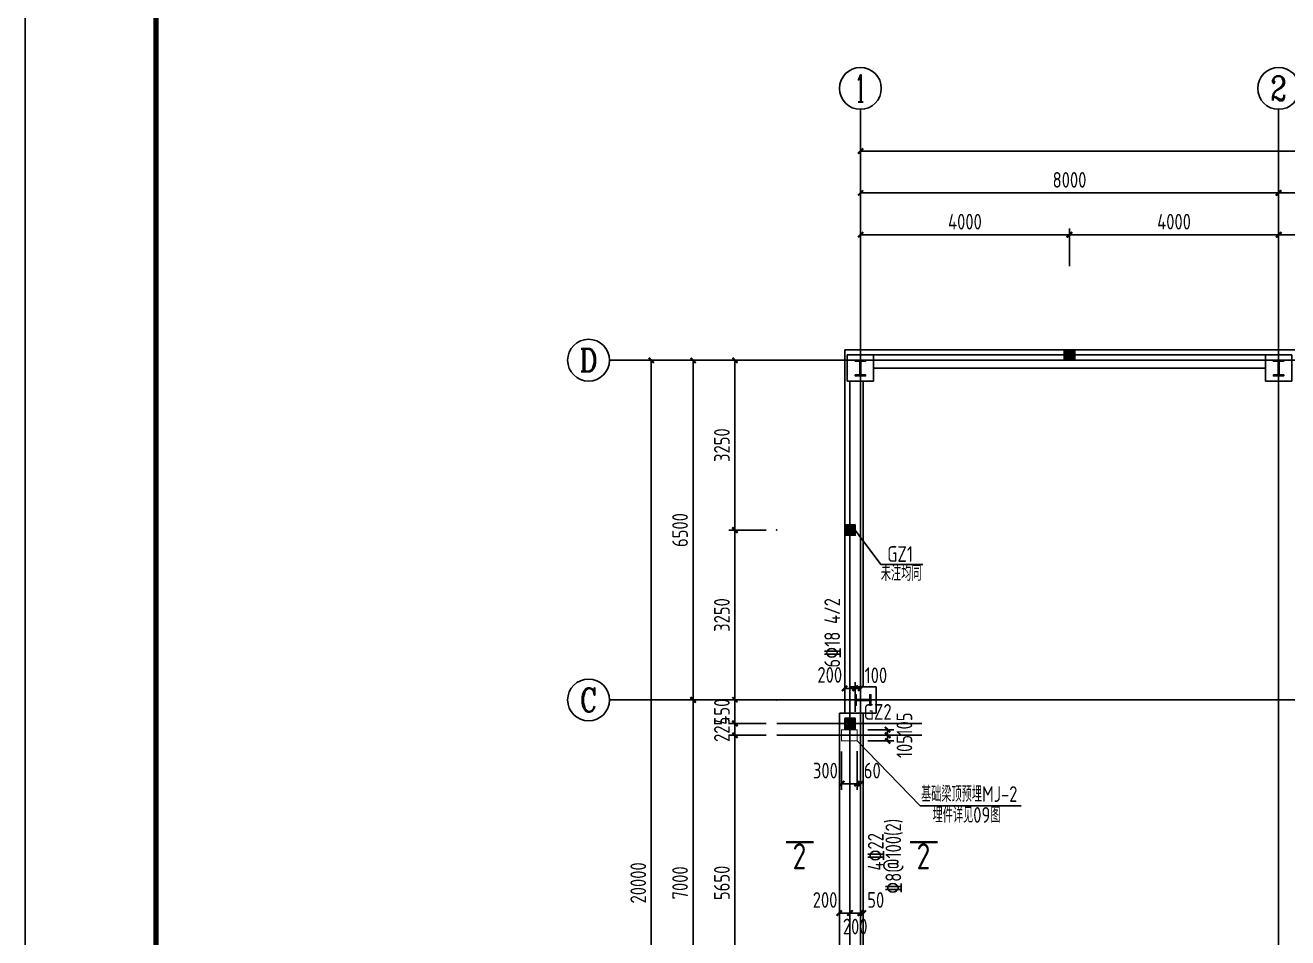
# Model space of a CAD drawing. Header units: millimetres. Extents: x 866561 to 876967, y 40200 to 44891.
# Drawn here: x 869400.5 to 869642, y 40552.1 to 40726.7 of the extents above; entities that cross this region are included whole.
import ezdxf
from ezdxf.enums import TextEntityAlignment as Align

# ---------------------------------------------------------------- set-up
doc = ezdxf.new("R2010")
doc.units = ezdxf.units.MM
doc.header["$LTSCALE"] = 1000
doc.header["$MEASUREMENT"] = 0
doc.linetypes.add('DOTE', pattern=[2.42, 2, -0.2, 0.02, -0.2])
doc.layers.add('1', color=4, linetype='Continuous', lineweight=70)
for name, color, linetype in [('AXIS', 3, 'Continuous'), ('AXIS_TEXT', 7, 'Continuous'), ('DIM', 7, 'Continuous'), ('DOTE', 1, 'DOTE'), ('M_Prof', 2, 'Continuous'), ('PUB_DIM', 3, 'Continuous'), ('WINDOW', 4, 'Continuous'), ('尺寸标注', 7, 'Continuous'), ('层14', 2, 'Continuous'), ('标注', 7, 'Continuous'), ('梁', 4, 'Continuous'), ('梁集中标注', 2, 'Continuous'), ('索引符号标注', 253, 'Continuous')]:
    doc.layers.add(name, color=color, linetype=linetype)
doc.styles.add('_TCH_AXIS', font='COMPLEX', dxfattribs={"bigfont": 'GBCBIG'})
doc.styles.add('COMPLEX', font='COMPLEX')
doc.styles.add('GBHZ', font='gbenor.shx', dxfattribs={"width": 0.9, "bigfont": 'gbcbig.shx'})
doc.dimstyles.new('Y100', dxfattribs={"dimscale": 0, "dimtxt": 3, "dimasz": 0.01, "dimexe": 1.2, "dimexo": 2, "dimgap": 1, "dimtad": 1, "dimdec": 0, "dimlfac": 100, "dimzin": 0, "dimdsep": 46, "dimtxsty": 'GBHZ', "dimblk": 'DX', "dimcen": 0.09, "dimdle": 1, "dimclrd": 7, "dimclre": 7, "dimclrt": 7, "dimadec": 0, "dimazin": 0, "dimtfac": 1, "dimtdec": 0, "dimtix": 1, "dimtmove": 2, "dimatfit": 3, "dimldrblk": 'DX', "dimfxl": 0, "dimtolj": 1, "dimtzin": 0, "dimarcsym": 0})

# ---------------------------------------------------------------- blocks, each defined once
blk = doc.blocks.new('_AXISO')
blk.add_circle((0, 0), 0.5)
at = {"layer": 'AXIS_TEXT', "style": 'COMPLEX', "width": 1.041667}
blk.add_attdef('A', text='', height=0.56, dxfattribs=at).set_placement((-0.25, -0.28), (0.25, -0.28), align=Align.FIT)
blk = doc.blocks.new('DX')
at = {"color": 0, "linetype": 'ByBlock', "const_width": 40}
blk.add_lwpolyline([(-54, -51), (46, 49)], dxfattribs=at)
blk = doc.blocks.new('*D238')
at = {"layer": 'Defpoints', "color": 0, "transparency": 16777216}
for p in [(869528.29, 40597.64), (869544.29, 40597.64), (869544.29, 40527.64)]:
    blk.add_point(p, dxfattribs=at)
at = {"layer": 'dim', "color": 7, "lineweight": -2, "transparency": 16777216}
for p, q in [((869542.29, 40597.64), (869527.09, 40597.64)), ((869528.29, 40527.65), (869528.29, 40597.63)), ((869542.29, 40527.64), (869527.09, 40527.64))]:
    blk.add_line(p, q, dxfattribs=at)
at = {"layer": 'dim', "color": 7, "lineweight": -2, "transparency": 16777216, "xscale": 0.01, "yscale": 0.01, "zscale": 0.01}
for p, rotation in [((869528.29, 40597.64), 90), ((869528.29, 40527.64), 270)]:
    blk.add_blockref('DX', p, dxfattribs=dict(at, rotation=rotation))
at = {"layer": 'dim', "color": 7, "transparency": 16777216, "insert": (869525.79, 40562.64), "char_height": 3, "attachment_point": 5, "rotation": 90, "style": 'GBHZ'}
blk.add_mtext('\\A1;7000', dxfattribs=at)
blk = doc.blocks.new('*D239')
at = {"layer": 'Defpoints', "color": 0, "transparency": 16777216}
for p in [(869528.29, 40662.64), (869544.29, 40662.64), (869544.29, 40597.64)]:
    blk.add_point(p, dxfattribs=at)
at = {"layer": 'dim', "color": 7, "lineweight": -2, "transparency": 16777216}
for p, q in [((869542.29, 40662.64), (869527.09, 40662.64)), ((869528.29, 40597.65), (869528.29, 40662.63)), ((869542.29, 40597.64), (869527.09, 40597.64))]:
    blk.add_line(p, q, dxfattribs=at)
at = {"layer": 'dim', "color": 7, "lineweight": -2, "transparency": 16777216, "xscale": 0.01, "yscale": 0.01, "zscale": 0.01}
for p, rotation in [((869528.29, 40662.64), 90), ((869528.29, 40597.64), 270)]:
    blk.add_blockref('DX', p, dxfattribs=dict(at, rotation=rotation))
at = {"layer": 'dim', "color": 7, "transparency": 16777216, "insert": (869525.79, 40630.14), "char_height": 3, "attachment_point": 5, "rotation": 90, "style": 'GBHZ'}
blk.add_mtext('\\A1;6500', dxfattribs=at)
blk = doc.blocks.new('*D226')
at = {"layer": 'Defpoints', "color": 0, "transparency": 16777216}
for p in [(869544.29, 40662.64), (869520.29, 40462.64), (869544.29, 40462.64)]:
    blk.add_point(p, dxfattribs=at)
at = {"layer": 'dim', "color": 7, "lineweight": -2, "transparency": 16777216}
for p, q in [((869542.29, 40662.64), (869519.09, 40662.64)), ((869520.29, 40662.63), (869520.29, 40462.65)), ((869542.29, 40462.64), (869519.09, 40462.64))]:
    blk.add_line(p, q, dxfattribs=at)
at = {"layer": 'dim', "color": 7, "lineweight": -2, "transparency": 16777216, "xscale": 0.01, "yscale": 0.01, "zscale": 0.01}
for p, rotation in [((869520.29, 40662.64), 90), ((869520.29, 40462.64), 270)]:
    blk.add_blockref('DX', p, dxfattribs=dict(at, rotation=rotation))
at = {"layer": 'dim', "color": 7, "transparency": 16777216, "insert": (869517.79, 40562.64), "char_height": 3, "attachment_point": 5, "rotation": 90, "style": 'GBHZ'}
blk.add_mtext('\\A1;20000', dxfattribs=at)
blk = doc.blocks.new('*D219')
at = {"layer": 'Defpoints', "color": 0, "transparency": 16777216}
for p in [(869640.29, 40694.64), (869560.29, 40678.64), (869640.29, 40678.64)]:
    blk.add_point(p, dxfattribs=at)
at = {"layer": 'dim', "color": 7, "lineweight": -2, "transparency": 16777216}
for p, q in [((869560.29, 40680.64), (869560.29, 40695.84)), ((869640.29, 40680.64), (869640.29, 40695.84)), ((869560.3, 40694.64), (869640.28, 40694.64))]:
    blk.add_line(p, q, dxfattribs=at)
at = {"layer": 'dim', "color": 7, "lineweight": -2, "transparency": 16777216, "xscale": 0.01, "yscale": 0.01, "zscale": 0.01, "rotation": 180}
blk.add_blockref('DX', (869560.29, 40694.64), dxfattribs=at)
at = {"layer": 'dim', "color": 7, "lineweight": -2, "transparency": 16777216, "xscale": 0.01, "yscale": 0.01, "zscale": 0.01}
blk.add_blockref('DX', (869640.29, 40694.64), dxfattribs=at)
at = {"layer": 'dim', "color": 7, "transparency": 16777216, "insert": (869600.29, 40697.14), "char_height": 3, "attachment_point": 5, "style": 'GBHZ'}
blk.add_mtext('\\A1;8000', dxfattribs=at)
blk = doc.blocks.new('*D220')
at = {"layer": 'Defpoints', "color": 0, "transparency": 16777216}
for p in [(869720.29, 40694.64), (869640.29, 40678.64), (869720.29, 40678.64)]:
    blk.add_point(p, dxfattribs=at)
at = {"layer": 'dim', "color": 7, "lineweight": -2, "transparency": 16777216}
for p, q in [((869640.29, 40680.64), (869640.29, 40695.84)), ((869720.29, 40680.64), (869720.29, 40695.84)), ((869640.3, 40694.64), (869720.28, 40694.64))]:
    blk.add_line(p, q, dxfattribs=at)
at = {"layer": 'dim', "color": 7, "lineweight": -2, "transparency": 16777216, "xscale": 0.01, "yscale": 0.01, "zscale": 0.01, "rotation": 180}
blk.add_blockref('DX', (869640.29, 40694.64), dxfattribs=at)
at = {"layer": 'dim', "color": 7, "lineweight": -2, "transparency": 16777216, "xscale": 0.01, "yscale": 0.01, "zscale": 0.01}
blk.add_blockref('DX', (869720.29, 40694.64), dxfattribs=at)
at = {"layer": 'dim', "color": 7, "transparency": 16777216, "insert": (869680.29, 40697.14), "char_height": 3, "attachment_point": 5, "style": 'GBHZ'}
blk.add_mtext('\\A1;8000', dxfattribs=at)
blk = doc.blocks.new('*D225')
at = {"layer": 'Defpoints', "color": 0, "transparency": 16777216}
for p in [(869560.29, 40702.64), (869560.29, 40678.64), (870040.29, 40678.64)]:
    blk.add_point(p, dxfattribs=at)
at = {"layer": 'dim', "color": 7, "lineweight": -2, "transparency": 16777216}
for p, q in [((869560.29, 40680.64), (869560.29, 40703.84)), ((870040.28, 40702.64), (869560.3, 40702.64)), ((870040.29, 40680.64), (870040.29, 40703.84))]:
    blk.add_line(p, q, dxfattribs=at)
at = {"layer": 'dim', "color": 7, "lineweight": -2, "transparency": 16777216, "xscale": 0.01, "yscale": 0.01, "zscale": 0.01, "rotation": 180}
blk.add_blockref('DX', (869560.29, 40702.64), dxfattribs=at)
at = {"layer": 'dim', "color": 7, "lineweight": -2, "transparency": 16777216, "xscale": 0.01, "yscale": 0.01, "zscale": 0.01}
blk.add_blockref('DX', (870040.29, 40702.64), dxfattribs=at)
at = {"layer": 'dim', "color": 7, "transparency": 16777216, "insert": (869800.29, 40705.14), "char_height": 3, "attachment_point": 5, "style": 'GBHZ'}
blk.add_mtext('\\A1;48000', dxfattribs=at)
blk = doc.blocks.new('*D1082')
at = {"layer": 'Defpoints', "color": 0}
for p in [(869544.29, 40662.64), (869536.29, 40630.14), (869544.29, 40630.14)]:
    blk.add_point(p, dxfattribs=at)
at = {"layer": 'dim', "color": 7, "lineweight": -2}
for p, q in [((869542.29, 40662.64), (869535.09, 40662.64)), ((869536.29, 40662.63), (869536.29, 40630.15)), ((869542.29, 40630.14), (869535.09, 40630.14))]:
    blk.add_line(p, q, dxfattribs=at)
at = {"layer": 'dim', "color": 7, "lineweight": -2, "xscale": 0.01, "yscale": 0.01, "zscale": 0.01}
for p, rotation in [((869536.29, 40662.64), 90), ((869536.29, 40630.14), 270)]:
    blk.add_blockref('DX', p, dxfattribs=dict(at, rotation=rotation))
at = {"layer": 'dim', "color": 7, "insert": (869533.79, 40646.39), "char_height": 3, "attachment_point": 5, "rotation": 90, "style": 'GBHZ'}
blk.add_mtext('\\A1;3250', dxfattribs=at)
blk = doc.blocks.new('*D1083')
at = {"layer": 'dim', "color": 7, "lineweight": -2}
for p, q in [((869542.29, 40630.14), (869535.09, 40630.14)), ((869536.29, 40630.13), (869536.29, 40597.65)), ((869542.29, 40597.64), (869535.09, 40597.64))]:
    blk.add_line(p, q, dxfattribs=at)
at = {"layer": 'dim', "color": 0}
for p in [(869544.29, 40630.14), (869536.29, 40597.64), (869544.29, 40597.64)]:
    blk.add_point(p, dxfattribs=at)
at = {"layer": 'dim', "color": 7, "lineweight": -2, "xscale": 0.01, "yscale": 0.01, "zscale": 0.01}
for p, rotation in [((869536.29, 40630.14), 90), ((869536.29, 40597.64), 270)]:
    blk.add_blockref('DX', p, dxfattribs=dict(at, rotation=rotation))
at = {"layer": 'dim', "color": 7, "insert": (869533.79, 40613.89), "char_height": 3, "attachment_point": 5, "rotation": 90, "style": 'GBHZ'}
blk.add_mtext('\\A1;3250', dxfattribs=at)
blk = doc.blocks.new('*D1099')
at = {"layer": 'Defpoints', "color": 0}
for p in [(869600.29, 40686.64), (869560.29, 40678.64), (869600.29, 40678.64)]:
    blk.add_point(p, dxfattribs=at)
at = {"layer": 'dim', "color": 7, "lineweight": -2}
for p, q in [((869560.29, 40680.64), (869560.29, 40687.84)), ((869600.29, 40680.64), (869600.29, 40687.84)), ((869560.3, 40686.64), (869600.28, 40686.64))]:
    blk.add_line(p, q, dxfattribs=at)
at = {"layer": 'dim', "color": 7, "lineweight": -2, "xscale": 0.01, "yscale": 0.01, "zscale": 0.01, "rotation": 180}
blk.add_blockref('DX', (869560.29, 40686.64), dxfattribs=at)
at = {"layer": 'dim', "color": 7, "lineweight": -2, "xscale": 0.01, "yscale": 0.01, "zscale": 0.01}
blk.add_blockref('DX', (869600.29, 40686.64), dxfattribs=at)
at = {"layer": 'dim', "color": 7, "insert": (869580.29, 40689.14), "char_height": 3, "attachment_point": 5, "style": 'GBHZ'}
blk.add_mtext('\\A1;4000', dxfattribs=at)
blk = doc.blocks.new('*D1100')
at = {"layer": 'Defpoints', "color": 0}
for p in [(869640.29, 40686.64), (869600.29, 40678.64), (869640.29, 40678.64)]:
    blk.add_point(p, dxfattribs=at)
at = {"layer": 'dim', "color": 7, "lineweight": -2}
for p, q in [((869600.29, 40680.64), (869600.29, 40687.84)), ((869640.29, 40680.64), (869640.29, 40687.84)), ((869600.3, 40686.64), (869640.28, 40686.64))]:
    blk.add_line(p, q, dxfattribs=at)
at = {"layer": 'dim', "color": 7, "lineweight": -2, "xscale": 0.01, "yscale": 0.01, "zscale": 0.01, "rotation": 180}
blk.add_blockref('DX', (869600.29, 40686.64), dxfattribs=at)
at = {"layer": 'dim', "color": 7, "lineweight": -2, "xscale": 0.01, "yscale": 0.01, "zscale": 0.01}
blk.add_blockref('DX', (869640.29, 40686.64), dxfattribs=at)
at = {"layer": 'dim', "color": 7, "insert": (869620.29, 40689.14), "char_height": 3, "attachment_point": 5, "style": 'GBHZ'}
blk.add_mtext('\\A1;4000', dxfattribs=at)
blk = doc.blocks.new('*D1101')
at = {"layer": 'Defpoints', "color": 0}
for p in [(869680.29, 40686.64), (869640.29, 40678.64), (869680.29, 40678.64)]:
    blk.add_point(p, dxfattribs=at)
at = {"layer": 'dim', "color": 7, "lineweight": -2}
for p, q in [((869640.29, 40680.64), (869640.29, 40687.84)), ((869680.29, 40680.64), (869680.29, 40687.84)), ((869640.3, 40686.64), (869680.28, 40686.64))]:
    blk.add_line(p, q, dxfattribs=at)
at = {"layer": 'dim', "color": 7, "lineweight": -2, "xscale": 0.01, "yscale": 0.01, "zscale": 0.01, "rotation": 180}
blk.add_blockref('DX', (869640.29, 40686.64), dxfattribs=at)
at = {"layer": 'dim', "color": 7, "lineweight": -2, "xscale": 0.01, "yscale": 0.01, "zscale": 0.01}
blk.add_blockref('DX', (869680.29, 40686.64), dxfattribs=at)
at = {"layer": 'dim', "color": 7, "insert": (869660.29, 40689.14), "char_height": 3, "attachment_point": 5, "style": 'GBHZ'}
blk.add_mtext('\\A1;4000', dxfattribs=at)
blk = doc.blocks.new('*D1157')
at = {"layer": 'Defpoints', "color": 0}
for p in [(869559.69, 40591.94), (869559.69, 40590.89), (869565.5, 40590.89)]:
    blk.add_point(p, dxfattribs=at)
at = {"layer": '标注', "color": 7, "lineweight": -2}
for p, q in [((869561.69, 40591.94), (869566.7, 40591.94)), ((869561.69, 40590.89), (869566.7, 40590.89)), ((869565.5, 40591.95), (869565.5, 40591.96)), ((869565.5, 40591.94), (869565.5, 40590.89)), ((869565.5, 40590.88), (869565.5, 40590.87))]:
    blk.add_line(p, q, dxfattribs=at)
at = {"layer": '标注', "color": 7, "lineweight": -2, "xscale": 0.01, "yscale": 0.01, "zscale": 0.01}
for p, rotation in [((869565.5, 40591.94), 270), ((869565.5, 40590.89), 90)]:
    blk.add_blockref('DX', p, dxfattribs=dict(at, rotation=rotation))
at = {"layer": '标注', "color": 7, "insert": (869568.71, 40593.04), "char_height": 3, "attachment_point": 5, "rotation": 90, "style": 'GBHZ'}
blk.add_mtext('\\A1;105', dxfattribs=at)
blk = doc.blocks.new('*D1158')
at = {"layer": 'Defpoints', "color": 0}
for p in [(869559.69, 40590.89), (869565.5, 40590.89), (869559.69, 40589.84)]:
    blk.add_point(p, dxfattribs=at)
at = {"layer": '标注', "color": 7, "lineweight": -2}
for p, q in [((869561.69, 40590.89), (869566.7, 40590.89)), ((869565.5, 40590.9), (869565.5, 40590.91)), ((869565.5, 40589.84), (869565.5, 40590.89)), ((869561.69, 40589.84), (869566.7, 40589.84)), ((869565.5, 40589.83), (869565.5, 40589.82))]:
    blk.add_line(p, q, dxfattribs=at)
at = {"layer": '标注', "color": 7, "lineweight": -2, "xscale": 0.01, "yscale": 0.01, "zscale": 0.01}
for p, rotation in [((869565.5, 40590.89), 270), ((869565.5, 40589.84), 90)]:
    blk.add_blockref('DX', p, dxfattribs=dict(at, rotation=rotation))
at = {"layer": '标注', "color": 7, "insert": (869568.71, 40588.73), "char_height": 3, "attachment_point": 5, "rotation": 90, "style": 'GBHZ'}
blk.add_mtext('\\A1;105', dxfattribs=at)
blk = doc.blocks.new('*D1159')
at = {"layer": 'Defpoints', "color": 0}
for p in [(869556.69, 40589.8), (869559.69, 40589.84), (869559.69, 40581.62)]:
    blk.add_point(p, dxfattribs=at)
at = {"layer": '标注', "color": 7, "lineweight": -2}
for p, q in [((869556.69, 40587.8), (869556.69, 40580.42)), ((869559.69, 40587.84), (869559.69, 40580.42)), ((869556.7, 40581.62), (869559.68, 40581.62))]:
    blk.add_line(p, q, dxfattribs=at)
at = {"layer": '标注', "color": 7, "lineweight": -2, "xscale": 0.01, "yscale": 0.01, "zscale": 0.01, "rotation": 180}
blk.add_blockref('DX', (869556.69, 40581.62), dxfattribs=at)
at = {"layer": '标注', "color": 7, "lineweight": -2, "xscale": 0.01, "yscale": 0.01, "zscale": 0.01}
blk.add_blockref('DX', (869559.69, 40581.62), dxfattribs=at)
at = {"layer": '标注', "color": 7, "insert": (869553.59, 40584.12), "char_height": 3, "attachment_point": 5, "style": 'GBHZ'}
blk.add_mtext('\\A1;300', dxfattribs=at)
blk = doc.blocks.new('*D1160')
at = {"layer": 'Defpoints', "color": 0}
for p in [(869559.69, 40589.84), (869560.29, 40589.84), (869560.29, 40581.62)]:
    blk.add_point(p, dxfattribs=at)
at = {"layer": '标注', "color": 7, "lineweight": -2}
for p, q in [((869559.69, 40587.84), (869559.69, 40580.42)), ((869560.29, 40587.84), (869560.29, 40580.42)), ((869559.68, 40581.62), (869559.67, 40581.62)), ((869559.69, 40581.62), (869560.29, 40581.62)), ((869560.3, 40581.62), (869560.31, 40581.62))]:
    blk.add_line(p, q, dxfattribs=at)
at = {"layer": '标注', "color": 7, "lineweight": -2, "xscale": 0.01, "yscale": 0.01, "zscale": 0.01}
blk.add_blockref('DX', (869559.69, 40581.62), dxfattribs=at)
at = {"layer": '标注', "color": 7, "lineweight": -2, "xscale": 0.01, "yscale": 0.01, "zscale": 0.01, "rotation": 180}
blk.add_blockref('DX', (869560.29, 40581.62), dxfattribs=at)
at = {"layer": '标注', "color": 7, "insert": (869562.56, 40584.12), "char_height": 3, "attachment_point": 5, "style": 'GBHZ'}
blk.add_mtext('\\A1;60', dxfattribs=at)
blk = doc.blocks.new('*D1161')
at = {"layer": 'Defpoints', "color": 0}
for p in [(869559.29, 40599.86), (869557.29, 40593.39), (869559.29, 40593.39)]:
    blk.add_point(p, dxfattribs=at)
at = {"layer": '标注', "color": 7, "lineweight": -2}
for p, q in [((869557.29, 40595.39), (869557.29, 40601.06)), ((869559.29, 40595.39), (869559.29, 40601.06)), ((869557.28, 40599.86), (869557.27, 40599.86)), ((869557.29, 40599.86), (869559.29, 40599.86)), ((869559.3, 40599.86), (869559.31, 40599.86))]:
    blk.add_line(p, q, dxfattribs=at)
at = {"layer": '标注', "color": 7, "lineweight": -2, "xscale": 0.01, "yscale": 0.01, "zscale": 0.01}
blk.add_blockref('DX', (869557.29, 40599.86), dxfattribs=at)
at = {"layer": '标注', "color": 7, "lineweight": -2, "xscale": 0.01, "yscale": 0.01, "zscale": 0.01, "rotation": 180}
blk.add_blockref('DX', (869559.29, 40599.86), dxfattribs=at)
at = {"layer": '标注', "color": 7, "insert": (869554.43, 40602.43), "char_height": 3, "attachment_point": 5, "style": 'GBHZ'}
blk.add_mtext('\\A1;200', dxfattribs=at)
blk = doc.blocks.new('*D1154')
at = {"layer": 'Defpoints', "color": 0}
for p in [(869544.29, 40597.64), (869536.29, 40593.14), (869544.29, 40593.14)]:
    blk.add_point(p, dxfattribs=at)
at = {"layer": 'dim', "color": 7, "lineweight": -2}
for p, q in [((869542.29, 40597.64), (869535.09, 40597.64)), ((869536.29, 40597.65), (869536.29, 40597.66)), ((869536.29, 40597.64), (869536.29, 40593.14)), ((869542.29, 40593.14), (869535.09, 40593.14)), ((869536.29, 40593.13), (869536.29, 40593.12))]:
    blk.add_line(p, q, dxfattribs=at)
at = {"layer": 'dim', "color": 7, "lineweight": -2, "xscale": 0.01, "yscale": 0.01, "zscale": 0.01}
for p, rotation in [((869536.29, 40597.64), 270), ((869536.29, 40593.14), 90)]:
    blk.add_blockref('DX', p, dxfattribs=dict(at, rotation=rotation))
at = {"layer": 'dim', "color": 7, "insert": (869533.79, 40595.39), "char_height": 3, "attachment_point": 5, "rotation": 90, "style": 'GBHZ'}
blk.add_mtext('\\A1;450', dxfattribs=at)
blk = doc.blocks.new('*D1155')
at = {"layer": 'Defpoints', "color": 0}
for p in [(869536.29, 40590.89), (869544.29, 40593.14), (869544.29, 40590.89)]:
    blk.add_point(p, dxfattribs=at)
at = {"layer": 'dim', "color": 7, "lineweight": -2}
for p, q in [((869542.29, 40593.14), (869535.09, 40593.14)), ((869542.29, 40590.89), (869535.09, 40590.89)), ((869536.29, 40593.15), (869536.29, 40593.16)), ((869536.29, 40593.14), (869536.29, 40590.89)), ((869536.29, 40590.88), (869536.29, 40590.87))]:
    blk.add_line(p, q, dxfattribs=at)
at = {"layer": 'dim', "color": 7, "lineweight": -2, "xscale": 0.01, "yscale": 0.01, "zscale": 0.01}
for p, rotation in [((869536.29, 40593.14), 270), ((869536.29, 40590.89), 90)]:
    blk.add_blockref('DX', p, dxfattribs=dict(at, rotation=rotation))
at = {"layer": 'dim', "color": 7, "insert": (869533.79, 40592.01), "char_height": 3, "attachment_point": 5, "rotation": 90, "style": 'GBHZ'}
blk.add_mtext('\\A1;225', dxfattribs=at)
blk = doc.blocks.new('*D1156')
at = {"layer": 'Defpoints', "color": 0}
for p in [(869544.29, 40590.89), (869536.29, 40534.39), (869544.29, 40534.39)]:
    blk.add_point(p, dxfattribs=at)
at = {"layer": 'dim', "color": 7, "lineweight": -2}
for p, q in [((869542.29, 40590.89), (869535.09, 40590.89)), ((869536.29, 40590.88), (869536.29, 40534.4)), ((869542.29, 40534.39), (869535.09, 40534.39))]:
    blk.add_line(p, q, dxfattribs=at)
at = {"layer": 'dim', "color": 7, "lineweight": -2, "xscale": 0.01, "yscale": 0.01, "zscale": 0.01}
for p, rotation in [((869536.29, 40590.89), 90), ((869536.29, 40534.39), 270)]:
    blk.add_blockref('DX', p, dxfattribs=dict(at, rotation=rotation))
at = {"layer": 'dim', "color": 7, "insert": (869533.79, 40562.64), "char_height": 3, "attachment_point": 5, "rotation": 90, "style": 'GBHZ'}
blk.add_mtext('\\A1;5650', dxfattribs=at)
blk = doc.blocks.new('*D1162')
at = {"layer": 'Defpoints', "color": 0}
for p in [(869560.29, 40599.86), (869559.29, 40594.41), (869560.29, 40594.41)]:
    blk.add_point(p, dxfattribs=at)
at = {"layer": 'dim', "color": 7, "lineweight": -2}
for p, q in [((869559.29, 40596.41), (869559.29, 40601.06)), ((869560.29, 40596.41), (869560.29, 40601.06)), ((869559.28, 40599.86), (869559.27, 40599.86)), ((869559.29, 40599.86), (869560.29, 40599.86)), ((869560.3, 40599.86), (869560.31, 40599.86))]:
    blk.add_line(p, q, dxfattribs=at)
at = {"layer": 'dim', "color": 7, "lineweight": -2, "xscale": 0.01, "yscale": 0.01, "zscale": 0.01}
blk.add_blockref('DX', (869559.29, 40599.86), dxfattribs=at)
at = {"layer": 'dim', "color": 7, "lineweight": -2, "xscale": 0.01, "yscale": 0.01, "zscale": 0.01, "rotation": 180}
blk.add_blockref('DX', (869560.29, 40599.86), dxfattribs=at)
at = {"layer": 'dim', "color": 7, "insert": (869563.26, 40602.36), "char_height": 3, "attachment_point": 5, "style": 'GBHZ'}
blk.add_mtext('\\A1;100', dxfattribs=at)
blk = doc.blocks.new('*D1169')
at = {"layer": 'Defpoints', "color": 0}
for p in [(869556.29, 40565.26), (869558.29, 40565.26), (869558.29, 40556.87)]:
    blk.add_point(p, dxfattribs=at)
at = {"layer": 'dim', "color": 7, "lineweight": -2}
for p, q in [((869556.29, 40563.26), (869556.29, 40555.67)), ((869558.29, 40563.26), (869558.29, 40555.67)), ((869556.28, 40556.87), (869556.27, 40556.87)), ((869556.29, 40556.87), (869558.29, 40556.87)), ((869558.3, 40556.87), (869558.31, 40556.87))]:
    blk.add_line(p, q, dxfattribs=at)
at = {"layer": 'dim', "color": 7, "lineweight": -2, "xscale": 0.01, "yscale": 0.01, "zscale": 0.01}
blk.add_blockref('DX', (869556.29, 40556.87), dxfattribs=at)
at = {"layer": 'dim', "color": 7, "lineweight": -2, "xscale": 0.01, "yscale": 0.01, "zscale": 0.01, "rotation": 180}
blk.add_blockref('DX', (869558.29, 40556.87), dxfattribs=at)
at = {"layer": 'dim', "color": 7, "insert": (869553.53, 40559.37), "char_height": 3, "attachment_point": 5, "style": 'GBHZ'}
blk.add_mtext('\\A1;200', dxfattribs=at)
blk = doc.blocks.new('*D1170')
at = {"layer": 'Defpoints', "color": 0}
for p in [(869558.29, 40565.26), (869560.29, 40565.26), (869560.29, 40556.87)]:
    blk.add_point(p, dxfattribs=at)
at = {"layer": 'dim', "color": 7, "lineweight": -2}
for p, q in [((869558.29, 40563.26), (869558.29, 40555.67)), ((869560.29, 40563.26), (869560.29, 40555.67)), ((869558.28, 40556.87), (869558.27, 40556.87)), ((869558.29, 40556.87), (869560.29, 40556.87)), ((869560.3, 40556.87), (869560.31, 40556.87))]:
    blk.add_line(p, q, dxfattribs=at)
at = {"layer": 'dim', "color": 7, "lineweight": -2, "xscale": 0.01, "yscale": 0.01, "zscale": 0.01}
blk.add_blockref('DX', (869558.29, 40556.87), dxfattribs=at)
at = {"layer": 'dim', "color": 7, "lineweight": -2, "xscale": 0.01, "yscale": 0.01, "zscale": 0.01, "rotation": 180}
blk.add_blockref('DX', (869560.29, 40556.87), dxfattribs=at)
at = {"layer": 'dim', "color": 7, "insert": (869559.29, 40554.29), "char_height": 3, "attachment_point": 5, "style": 'GBHZ'}
blk.add_mtext('\\A1;200', dxfattribs=at)
blk = doc.blocks.new('*D1171')
at = {"layer": 'Defpoints', "color": 0}
for p in [(869560.29, 40565.26), (869560.79, 40565.26), (869560.79, 40556.87)]:
    blk.add_point(p, dxfattribs=at)
at = {"layer": 'dim', "color": 7, "lineweight": -2}
for p, q in [((869560.29, 40563.26), (869560.29, 40555.67)), ((869560.79, 40563.26), (869560.79, 40555.67)), ((869560.28, 40556.87), (869560.27, 40556.87)), ((869560.29, 40556.87), (869560.79, 40556.87)), ((869560.8, 40556.87), (869560.81, 40556.87))]:
    blk.add_line(p, q, dxfattribs=at)
at = {"layer": 'dim', "color": 7, "lineweight": -2, "xscale": 0.01, "yscale": 0.01, "zscale": 0.01}
blk.add_blockref('DX', (869560.29, 40556.87), dxfattribs=at)
at = {"layer": 'dim', "color": 7, "lineweight": -2, "xscale": 0.01, "yscale": 0.01, "zscale": 0.01, "rotation": 180}
blk.add_blockref('DX', (869560.79, 40556.87), dxfattribs=at)
at = {"layer": 'dim', "color": 7, "insert": (869563.22, 40559.37), "char_height": 3, "attachment_point": 5, "style": 'GBHZ'}
blk.add_mtext('\\A1;50', dxfattribs=at)

msp = doc.modelspace()

# ---------------------------------------------------------------- linework, layer by layer
for p, q in [((869400.527, 40201.355), (869400.527, 40795.355)), ((869400.527, 40795.355), (869400.527, 40201.355))]:
    msp.add_line(p, q)
at = {"color": 0, "const_width": 1}
msp.add_lwpolyline([(870231.527, 40211.355), (869425.527, 40211.355), (869425.527, 40785.355), (870231.527, 40785.355)], close=True, dxfattribs=at)
for points in [[(869562.788, 40663.637), (869562.788, 40658.637), (869557.788, 40658.637), (869557.788, 40663.637)], [(869642.788, 40663.637), (869642.788, 40658.637), (869637.788, 40658.637), (869637.788, 40663.637)], [(869558.288, 40600.137), (869563.288, 40600.137), (869563.288, 40595.137), (869558.288, 40595.137)]]:
    msp.add_lwpolyline(points, close=True)
at = {"layer": '1', "color": 2, "const_width": 0.48}
for points in [[(869551.341, 40570.43), (869546.058, 40570.43)], [(869575.062, 40570.43), (869569.779, 40570.43)]]:
    msp.add_lwpolyline(points, dxfattribs=at)
at = {"layer": 'AXIS', "color": 0}
for p, q in [((869560.288, 40678.637), (869560.288, 40710.637)), ((869640.288, 40678.637), (869640.288, 40710.637)), ((869544.288, 40662.637), (869512.288, 40662.637)), ((869544.288, 40597.637), (869512.288, 40597.637))]:
    msp.add_line(p, q, dxfattribs=at)
at = {"layer": 'DOTE', "linetype": 'DOTE'}
for p, q in [((869560.288, 40446.637), (869560.288, 40678.637)), ((869640.288, 40446.637), (869640.288, 40678.637)), ((869544.288, 40662.637), (870056.288, 40662.637)), ((869544.288, 40597.637), (870056.288, 40597.637)), ((869572.054, 40593.137), (869544.288, 40593.137)), ((869572.054, 40590.887), (869544.288, 40590.887))]:
    msp.add_line(p, q, dxfattribs=at)
at = {"layer": 'M_Prof'}
for points in [[(869559.288, 40662.637), (869561.288, 40662.637), (869561.288, 40662.437), (869560.378, 40662.437), (869560.378, 40659.837), (869561.288, 40659.837), (869561.288, 40659.637), (869559.288, 40659.637), (869559.288, 40659.837), (869560.198, 40659.837), (869560.198, 40662.437), (869559.288, 40662.437)], [(869639.288, 40662.637), (869641.288, 40662.637), (869641.288, 40662.437), (869640.378, 40662.437), (869640.378, 40659.837), (869641.288, 40659.837), (869641.288, 40659.637), (869639.288, 40659.637), (869639.288, 40659.837), (869640.198, 40659.837), (869640.198, 40662.437), (869639.288, 40662.437)], [(869559.288, 40596.637), (869559.288, 40598.637), (869559.488, 40598.637), (869559.488, 40597.727), (869562.088, 40597.727), (869562.088, 40598.637), (869562.288, 40598.637), (869562.288, 40596.637), (869562.088, 40596.637), (869562.088, 40597.547), (869559.488, 40597.547), (869559.488, 40596.637)]]:
    msp.add_lwpolyline(points, close=True, dxfattribs=at)
at = {"layer": 'WINDOW'}
for p, q in [((869556.288, 40530.137), (869556.288, 40595.137)), ((869558.288, 40595.137), (869556.288, 40595.137)), ((869571.722, 40577.381), (869559.688, 40589.836))]:
    msp.add_line(p, q, dxfattribs=at)
at = {"layer": '尺寸标注', "color": 6, "linetype": 'ByBlock', "const_width": 0.2}
msp.add_lwpolyline([(869556.688, 40589.836), (869556.688, 40591.936), (869559.688, 40591.936), (869559.688, 40589.836), (869556.688, 40589.836)], dxfattribs=at)
at = {"layer": '层14'}
for points in [[(869599.288, 40664.637), (869601.288, 40664.637), (869601.288, 40662.637), (869599.288, 40662.637)], [(869557.288, 40629.137), (869559.288, 40629.137), (869559.288, 40631.137), (869557.288, 40631.137)], [(869557.288, 40594.137), (869557.288, 40592.137), (869559.288, 40592.137), (869559.288, 40594.137)]]:
    msp.add_lwpolyline(points, close=True, dxfattribs=at)
for points in [[(869599.288, 40664.637), (869599.288, 40662.637), (869601.288, 40664.637), (869601.288, 40662.637)], [(869557.288, 40629.137), (869557.288, 40631.137), (869559.288, 40629.137), (869559.288, 40631.137)], [(869557.288, 40594.137), (869559.288, 40594.137), (869557.288, 40592.137), (869559.288, 40592.137)]]:
    msp.add_solid(points, dxfattribs=at)
at = {"layer": '标注'}
msp.add_line((869571.722, 40577.381), (869591.013, 40577.381), dxfattribs=at)
at = {"layer": '梁'}
for p, q in [((869557.288, 40664.637), (869557.288, 40595.137)), ((869722.788, 40664.637), (869557.288, 40664.637)), ((869637.788, 40663.637), (869562.788, 40663.637)), ((869637.788, 40661.137), (869562.788, 40661.137)), ((869558.288, 40658.637), (869558.288, 40600.137)), ((869560.788, 40658.637), (869560.788, 40600.137)), ((869558.288, 40595.137), (869558.288, 40530.137)), ((869560.788, 40595.137), (869560.788, 40530.137))]:
    msp.add_line(p, q, dxfattribs=at)
at = {"layer": '索引符号标注'}
for p, q in [((869564.175, 40623.532), (869559.288, 40630.137)), ((869572.237, 40623.532), (869564.175, 40623.532))]:
    msp.add_line(p, q, dxfattribs=at)

# ---------------------------------------------------------------- block references
at = {"layer": 'AXIS', "color": 0}
ref = msp.add_blockref('_AXISO', (869560.288, 40714.637), dxfattribs=dict(at, xscale=-8, yscale=8, zscale=8, rotation=180))
ref.add_attrib('A', '1', dxfattribs={"layer": 'AXIS_TEXT', "color": 0, "height": 5.147, "style": '_TCH_AXIS'}).set_placement((869559.185, 40712.063), (869561.391, 40712.063), align=Align.FIT)
ref = msp.add_blockref('_AXISO', (869640.288, 40714.637), dxfattribs=dict(at, xscale=-8, yscale=8, zscale=8, rotation=180))
ref.add_attrib('A', '2', dxfattribs={"layer": 'AXIS_TEXT', "color": 0, "height": 4.659, "style": '_TCH_AXIS'}).set_placement((869638.735, 40712.307), (869641.841, 40712.307), align=Align.FIT)
ref = msp.add_blockref('_AXISO', (869508.288, 40662.637), dxfattribs=dict(at, xscale=8, yscale=8, zscale=8))
ref.add_attrib('A', 'D', dxfattribs={"layer": 'AXIS_TEXT', "color": 0, "height": 4.353, "style": '_TCH_AXIS'}).set_placement((869506.527, 40660.461), (869510.05, 40660.461), align=Align.FIT)
ref = msp.add_blockref('_AXISO', (869508.288, 40597.637), dxfattribs=dict(at, xscale=8, yscale=8, zscale=8))
ref.add_attrib('A', 'C', dxfattribs={"layer": 'AXIS_TEXT', "color": 0, "height": 4.557, "style": '_TCH_AXIS'}).set_placement((869506.661, 40595.358), (869509.916, 40595.358), align=Align.FIT)

# ---------------------------------------------------------------- texts
at = {"layer": 'PUB_DIM', "style": 'GBHZ', "width": 0.9}
for p in [(869547.319, 40565.225), (869571.041, 40565.225)]:
    msp.add_text('2', height=5, dxfattribs=at).set_placement(p)
at = {"layer": '梁集中标注', "style": 'GBHZ', "width": 0.9}
for s, p in [('GZ1', (869565.423, 40624.058)), ('未注均同', (869564.196, 40620.426)), ('GZ2', (869560.922, 40593.85)), ('基础梁顶预埋MJ-2', (869571.888, 40578.138)), ('埋件详见09图', (869574.099, 40574.14))]:
    msp.add_text(s, height=3, dxfattribs=at).set_placement(p)
at = {"layer": '梁集中标注', "color": 1, "style": 'GBHZ', "width": 0.9}
for s, p in [('6%%13218 4/2', (869556.396, 40603.833)), ('%%1328@100(2)', (869568.085, 40560.529)), ('4%%13222', (869564.716, 40564.986))]:
    msp.add_text(s, height=3, rotation=90, dxfattribs=at).set_placement(p)

# ---------------------------------------------------------------- dimensions: what is measured, and where the dimension line sits
at = {"layer": 'dim'}
for base, p1, p2, override, picture, middle in [((869560.288, 40702.637), (870040.288, 40678.637), (869560.288, 40678.637), {"dimscale": 1, "dimfxl": 2}, '*D225', (869800.288, 40705.137)), ((869640.288, 40694.637), (869560.288, 40678.637), (869640.288, 40678.637), {"dimscale": 1, "dimfxl": 2}, '*D219', (869600.288, 40697.137)), ((869720.288, 40694.637), (869640.288, 40678.637), (869720.288, 40678.637), {"dimscale": 1, "dimfxl": 2}, '*D220', (869680.288, 40697.137)), ((869600.288, 40686.637), (869560.288, 40678.637), (869600.288, 40678.637), {"dimscale": 1}, '*D1099', (869580.288, 40689.137)), ((869640.288, 40686.637), (869600.288, 40678.637), (869640.288, 40678.637), {"dimscale": 1}, '*D1100', (869620.288, 40689.137)), ((869680.288, 40686.637), (869640.288, 40678.637), (869680.288, 40678.637), {"dimscale": 1}, '*D1101', (869660.288, 40689.137))]:
    dim = msp.add_linear_dim(base=base, p1=p1, p2=p2, dimstyle='Y100', override=override, dxfattribs=at)
    dim.commit()
    dim.dimension.update_dxf_attribs({"geometry": picture, "text_midpoint": middle})
for base, p1, p2, angle, override, picture, middle in [((869520.288, 40462.637), (869544.288, 40662.637), (869544.288, 40462.637), 90, {"dimscale": 1, "dimfxl": 2}, '*D226', (869517.788, 40562.637)), ((869528.288, 40662.637), (869544.288, 40597.637), (869544.288, 40662.637), 90, {"dimscale": 1, "dimfxl": 2}, '*D239', (869525.788, 40630.137)), ((869536.288, 40630.137), (869544.288, 40662.637), (869544.288, 40630.137), 90, {"dimscale": 1}, '*D1082', (869533.788, 40646.387)), ((869536.288, 40597.637), (869544.288, 40630.137), (869544.288, 40597.637), 90, {"dimscale": 1}, '*D1083', (869533.788, 40613.887)), ((869528.288, 40597.637), (869544.288, 40527.637), (869544.288, 40597.637), 90, {"dimscale": 1, "dimfxl": 2}, '*D238', (869525.788, 40562.637)), ((869536.288, 40593.137), (869544.288, 40597.637), (869544.288, 40593.137), 270, {"dimscale": 1}, '*D1154', (869533.788, 40595.387)), ((869536.288, 40590.887), (869544.288, 40593.137), (869544.288, 40590.887), 270, {"dimscale": 1}, '*D1155', (869533.788, 40592.012)), ((869536.288, 40534.387), (869544.288, 40590.887), (869544.288, 40534.387), 270, {"dimscale": 1}, '*D1156', (869533.788, 40562.637))]:
    dim = msp.add_linear_dim(base=base, p1=p1, p2=p2, angle=angle, dimstyle='Y100', override=override, dxfattribs=at)
    dim.commit()
    dim.dimension.update_dxf_attribs({"geometry": picture, "text_midpoint": middle})
for base, p1, p2, picture, middle in [((869560.288, 40599.861), (869559.288, 40594.411), (869560.288, 40594.411), '*D1162', (869563.26, 40602.361)), ((869558.288, 40556.874), (869556.288, 40565.264), (869558.288, 40565.264), '*D1169', (869553.527, 40559.374)), ((869560.288, 40556.874), (869558.288, 40565.264), (869560.288, 40565.264), '*D1170', (869559.288, 40554.289)), ((869560.788, 40556.874), (869560.288, 40565.264), (869560.788, 40565.264), '*D1171', (869563.221, 40559.374))]:
    dim = msp.add_linear_dim(base=base, p1=p1, p2=p2, dimstyle='Y100', override={"dimscale": 1}, dxfattribs=at)
    dim.commit()
    dim.dimension.update_dxf_attribs({"geometry": picture, "text_midpoint": middle, "dimtype": 160})
at = {"layer": '标注'}
for base, p1, p2, picture, middle in [((869559.288, 40599.861), (869557.288, 40593.391), (869559.288, 40593.391), '*D1161', (869554.434, 40602.434)), ((869559.688, 40581.617), (869556.688, 40589.797), (869559.688, 40589.836), '*D1159', (869553.594, 40584.117)), ((869560.288, 40581.617), (869559.688, 40589.836), (869560.288, 40589.836), '*D1160', (869562.555, 40584.117))]:
    dim = msp.add_linear_dim(base=base, p1=p1, p2=p2, dimstyle='Y100', override={"dimscale": 1, "dimfxl": 2}, dxfattribs=at)
    dim.commit()
    dim.dimension.update_dxf_attribs({"geometry": picture, "text_midpoint": middle, "dimtype": 160})
for p1, angle, picture, middle in [((869559.688, 40591.936), 270, '*D1157', (869568.71, 40593.039)), ((869559.688, 40589.836), 90, '*D1158', (869568.71, 40588.733))]:
    dim = msp.add_linear_dim(base=(869565.503, 40590.886), p1=p1, p2=(869559.688, 40590.886), angle=angle, dimstyle='Y100', override={"dimscale": 1, "dimfxl": 2}, dxfattribs=at)
    dim.commit()
    dim.dimension.update_dxf_attribs({"geometry": picture, "text_midpoint": middle, "dimtype": 160})

doc.saveas('drawing.dxf')
